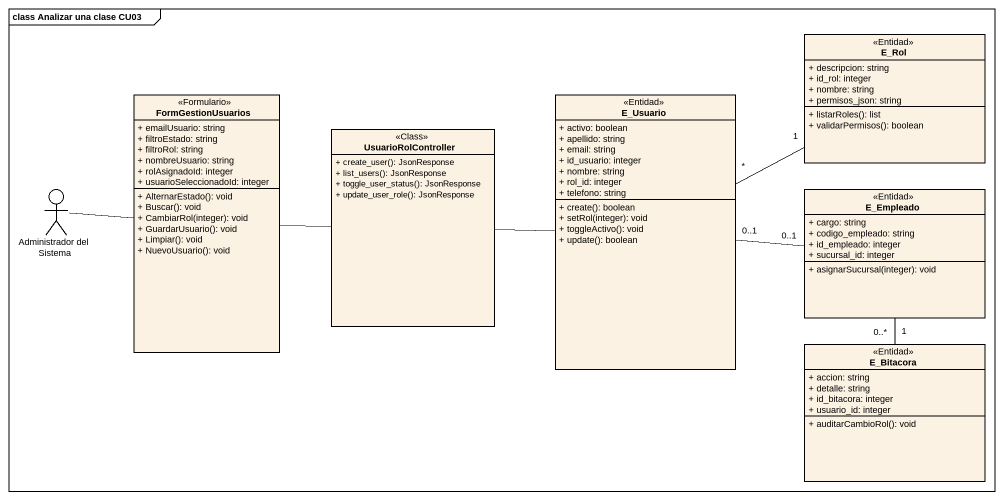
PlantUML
@startuml
mainframe class Analizar una clase CU03
allowmixing
hide circle
hide empty members
skinparam classAttributeIconSize 0
class E_Rol <<Entidad>> {
  + descripcion: string
  + id_rol: integer
  + nombre: string
  + permisos_json: string
  + listarRoles(): list
  + validarPermisos(): boolean
}
class FormGestionUsuarios <<Formulario>> {
  + emailUsuario: string
  + filtroEstado: string
  + filtroRol: string
  + nombreUsuario: string
  + rolAsignadoId: integer
  + usuarioSeleccionadoId: integer
  + AlternarEstado(): void
  + Buscar(): void
  + CambiarRol(integer): void
  + GuardarUsuario(): void
  + Limpiar(): void
  + NuevoUsuario(): void
}
class E_Usuario <<Entidad>> {
  + activo: boolean
  + apellido: string
  + email: string
  + id_usuario: integer
  + nombre: string
  + rol_id: integer
  + telefono: string
  + create(): boolean
  + setRol(integer): void
  + toggleActivo(): void
  + update(): boolean
}
class UsuarioRolController <<Class>> {
  + create_user(): JsonResponse
  + list_users(): JsonResponse
  + toggle_user_status(): JsonResponse
  + update_user_role(): JsonResponse
}
actor "Administrador del Sistema" as Administrador_del_Sistema
class E_Empleado <<Entidad>> {
  + cargo: string
  + codigo_empleado: string
  + id_empleado: integer
  + sucursal_id: integer
  + asignarSucursal(integer): void
}
class E_Bitacora <<Entidad>> {
  + accion: string
  + detalle: string
  + id_bitacora: integer
  + usuario_id: integer
  + auditarCambioRol(): void
}
FormGestionUsuarios -right- UsuarioRolController
E_Usuario "*" -right- "1" E_Rol
E_Usuario "0..1" -right- "0..1" E_Empleado
UsuarioRolController -right- E_Usuario
Administrador_del_Sistema -right- FormGestionUsuarios
E_Empleado "1" -- "0..*" E_Bitacora
@enduml
